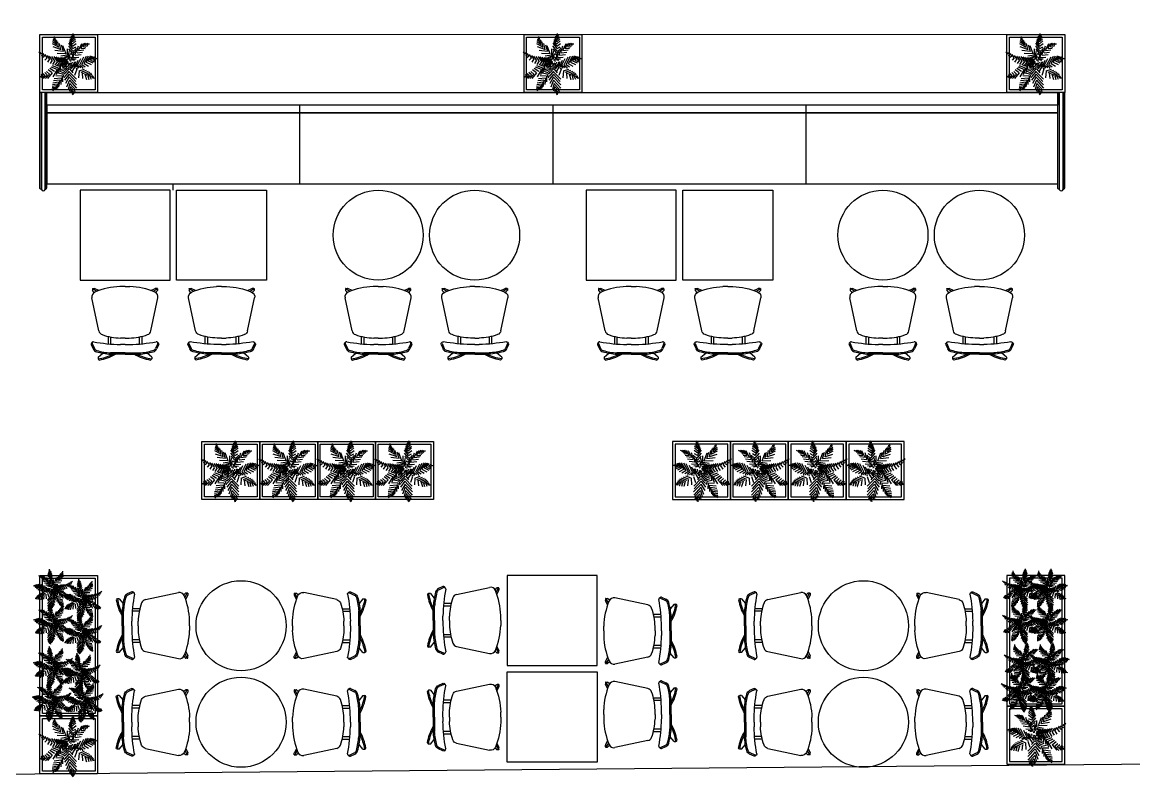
# Model space of a CAD drawing. Header units: centimetres. Extents: x 10686 to 14358, y -10632 to -8826.
# Drawn here: x 12657 to 13522, y -10490 to -9895 of the extents above; entities that cross this region are included whole.
import ezdxf

# ---------------------------------------------------------------- set-up
doc = ezdxf.new("R2010")
doc.units = ezdxf.units.CM
doc.header["$MEASUREMENT"] = 0
doc.layers.add('ahsap', color=34, linetype='Continuous', lineweight=13)
for name, color, linetype, true_color in [('As Built', 7, 'Continuous', 0x5a5a5a), ('Kontra_Mobilya', 7, 'Continuous', 0x5e5572), ('Kontra_Seramik', 7, 'Continuous', 0x455d73)]:
    doc.layers.add(name, color=color, linetype=linetype, true_color=true_color)

# ---------------------------------------------------------------- blocks, each defined once
blk = doc.blocks.new('dgrgg')
at = {"layer": 'Kontra_Mobilya'}
for p, q in [((97989.11, -49735.64), (97989.11, -49734.19)), ((97989.11, -49735.64), (97992.77, -49738.64)), ((98030.95, -49735.64), (98027.29, -49738.64)), ((98030.95, -49735.64), (98030.95, -49734.19)), ((97983.77, -49745.37), (97985.35, -49741.93)), ((97984.53, -49746.13), (97986.25, -49742.34)), ((98009.93, -49737.88), (97998.86, -49737.88)), ((98009.93, -49738.88), (97998.86, -49738.88)), ((98009.93, -49745.38), (98006.61, -49745.38)), ((98009.93, -49737.88), (98021.2, -49737.88)), ((98009.93, -49738.88), (98021.2, -49738.88)), ((98009.93, -49745.38), (98013.44, -49745.38)), ((98035.53, -49746.13), (98033.8, -49742.34)), ((98036.28, -49745.37), (98034.71, -49741.93)), ((97984.65, -49747.17), (97983.98, -49746.49)), ((97996.93, -49751.73), (97996.93, -49745.93)), ((97998.93, -49751.28), (97998.93, -49745.75)), ((98009.93, -49750.38), (98006.61, -49750.38)), ((98009.93, -49750.38), (98013.44, -49750.38)), ((98021.13, -49751.28), (98021.13, -49745.75)), ((98023.13, -49751.73), (98023.13, -49745.93)), ((98035.41, -49747.17), (98036.08, -49746.49)), ((97989.79, -49756.03), (97984.35, -49781.64)), ((98030.27, -49756.03), (98035.71, -49781.64)), ((97984.69, -49788.76), (97984.69, -49787.43)), ((97986.16, -49785.88), (97984.75, -49787.29)), ((97988.16, -49786.74), (97984.8, -49788.59)), ((97989.78, -49787.33), (97986.44, -49788.94)), ((98030.28, -49787.33), (98033.61, -49788.94)), ((98031.9, -49786.74), (98035.26, -49788.59)), ((98033.89, -49785.88), (98035.3, -49787.29)), ((98035.36, -49788.76), (98035.36, -49787.43)), ((97984.89, -49788.96), (97986.36, -49788.96)), ((98009.93, -49790.38), (98006.17, -49790.38)), ((98009.93, -49790.38), (98013.88, -49790.38)), ((98035.16, -49788.96), (98033.7, -49788.96))]:
    blk.add_line(p, q, dxfattribs=at)
for centre, radius, start, end in [((97990.26, -49734.52), 1.19, 97.43522, 163.99099), ((97983.72, -49770.73), 36.93, 62.8011, 81.61391), ((97983.72, -49770.73), 37.93, 59.99445, 80.31801), ((98036.33, -49770.73), 37.93, 99.68199, 120.00555), ((98036.33, -49770.73), 36.93, 98.38609, 117.1989), ((98029.8, -49734.52), 1.19, 16.00901, 82.56478), ((97984.68, -49745.79), 1, 155.48736, 225), ((97988.98, -49743.59), 4, 105.22438, 155.48736), ((98008.78, -49870.14), 124.77, 90.99462, 100.69605), ((97988.98, -49743.59), 3, 105.22438, 155.48736), ((98002.74, -49794.11), 56.36, 93.94497, 105.22438), ((98002.74, -49794.11), 55.36, 93.94497, 105.22438), ((98011.28, -49870.14), 124.77, 79.30395, 89.00538), ((98017.32, -49794.11), 55.36, 74.77562, 86.05503), ((98017.32, -49794.11), 56.36, 74.77562, 86.05503), ((98031.07, -49743.59), 3, 24.51264, 74.77562), ((98031.07, -49743.59), 4, 24.51264, 74.77562), ((98035.37, -49745.79), 1, 315, 24.51264), ((97985.44, -49746.55), 1, 155.48736, 280.69605), ((97993.7, -49756.86), 4, 109.55395, 167.99856), ((98008.27, -49797.88), 47.53, 91.99863, 109.55395), ((98011.79, -49797.88), 47.53, 70.44605, 88.00137), ((98026.35, -49756.86), 4, 12.00144, 70.44605), ((98034.62, -49746.55), 1, 259.30395, 24.51264), ((97988.26, -49782.47), 4, 167.99856, 247.43439), ((97984.89, -49787.43), 0.2, 135, 180), ((97984.89, -49788.76), 0.2, 118.82373, 270), ((98008.01, -49734.94), 55.47, 247.43439, 268.10089), ((98012.05, -49734.94), 55.47, 271.89911, 292.56561), ((98031.8, -49782.47), 4, 292.56561, 12.00144), ((98035.16, -49788.76), 0.2, 270, 61.17627), ((98035.16, -49787.43), 0.2, 0, 45), ((97986.36, -49788.76), 0.2, 270, 295.79459), ((98033.7, -49788.76), 0.2, 244.20541, 270)]:
    blk.add_arc(centre, radius, start, end, dxfattribs=at)
blk = doc.blocks.new('dfgrg')
at = {"color": 129, "true_color": 0x365941}
for p, q in [((97838.8, -49007.4), (97838.8, -49007.4)), ((97842.1, -49007.6), (97838.8, -49007.4)), ((97843.6, -49009.6), (97839.6, -49009.3)), ((97840.6, -49006.2), (97840.3, -49003.9)), ((97842, -49007.6), (97841.4, -49004.4)), ((97843.5, -49009.5), (97843, -49004.9)), ((97844.7, -49012.1), (97844.5, -49005.6)), ((97846.2, -49015.1), (97846.5, -49007.4)), ((97847.5, -49018.8), (97848.1, -49009.4)), ((97861.9, -49016), (97857.3, -49010)), ((97862.6, -49013.5), (97858.6, -49007.9)), ((97858.6, -49007.9), (97858.6, -49007.9)), ((97863.3, -49011), (97859.9, -49006.3)), ((97863.7, -49008.5), (97861.3, -49005)), ((97861.9, -49016), (97866.2, -49009.8)), ((97864, -49006.5), (97862.1, -49003.6)), ((97862.6, -49013.5), (97866.2, -49008.1)), ((97863.3, -49011), (97865.9, -49006.6)), ((97863.7, -49008.5), (97865.5, -49005.8)), ((97864.4, -49002.8), (97864.3, -49006.7)), ((97819.9, -49026.3), (97818.6, -49024.9)), ((97822.7, -49026.5), (97821.6, -49024.2)), ((97825.3, -49027), (97824.8, -49023.4)), ((97828.9, -49027.9), (97829.1, -49023.8)), ((97832.3, -49029.2), (97833.3, -49024.2)), ((97844.7, -49012.3), (97840.3, -49012.1)), ((97847.5, -49018.8), (97841, -49018)), ((97846.2, -49015.2), (97841.1, -49014.9)), ((97848.1, -49022.2), (97841.1, -49020.7)), ((97848.9, -49026.2), (97841.3, -49023.1)), ((97848.7, -49031.6), (97853.1, -49024.9)), ((97848.8, -49029), (97852.9, -49020.4)), ((97848.9, -49026.2), (97851.6, -49015.6)), ((97858.5, -49027.3), (97853, -49023.6)), ((97859.5, -49024.8), (97853.4, -49019.3)), ((97860.3, -49022.2), (97854.7, -49015)), ((97861, -49018.9), (97856, -49012.5)), ((97859.5, -49024.8), (97864.8, -49020)), ((97860.3, -49022.2), (97865.9, -49015.8)), ((97861, -49018.9), (97866.1, -49011.9)), ((97864.2, -49033.1), (97865.4, -49023.5)), ((97866.8, -49030.6), (97869.4, -49021.2)), ((97869.7, -49027.9), (97873.8, -49018.8)), ((97873.2, -49025.1), (97877.2, -49018.3)), ((97873.2, -49025), (97885, -49024.6)), ((97876.8, -49023), (97880, -49017.6)), ((97876.8, -49022.8), (97885.7, -49022.7)), ((97880.1, -49020.6), (97882.1, -49017.6)), ((97880.2, -49020.6), (97886.1, -49021.1)), ((97882.6, -49019.5), (97886.4, -49017.7)), ((97882.6, -49019.5), (97883.7, -49017.7)), ((97882.6, -49019.5), (97886.3, -49019.9)), ((97884.7, -49018.4), (97885.5, -49017.2)), ((97885, -49024.6), (97885, -49024.6)), ((97815.8, -49025.8), (97819.6, -49026.2)), ((97819.9, -49026.3), (97818.1, -49026.9)), ((97822.7, -49026.7), (97819.9, -49027.5)), ((97825.3, -49027.1), (97821.6, -49028.3)), ((97828.9, -49028), (97824, -49029.2)), ((97832.3, -49029.2), (97827.1, -49030.4)), ((97835.9, -49030.5), (97829.8, -49031.7)), ((97839, -49032.3), (97832.1, -49033.5)), ((97842, -49033.9), (97834.2, -49035.4)), ((97836, -49030.4), (97836.9, -49025.5)), ((97844.4, -49035.4), (97836.3, -49036.9)), ((97846.3, -49036.9), (97838.2, -49038.3)), ((97839, -49032.2), (97840.2, -49026.7)), ((97848, -49038.5), (97840.2, -49039.9)), ((97841.2, -49025.7), (97841.3, -49025.7)), ((97848.7, -49028.9), (97841.2, -49025.7)), ((97841.9, -49034.1), (97842.9, -49028.3)), ((97848.6, -49031.7), (97844.4, -49029.5)), ((97844.4, -49035.4), (97845.2, -49030.2)), ((97846.3, -49036.9), (97847.1, -49031.8)), ((97848, -49038.5), (97848.7, -49032.9)), ((97853.4, -49028.9), (97848.7, -49032.8)), ((97852.9, -49033.2), (97849.3, -49034.3)), ((97849.3, -49034.3), (97849.3, -49034.3)), ((97849.5, -49039.9), (97849.7, -49034.8)), ((97852.5, -49035.4), (97850.3, -49035.6)), ((97850.8, -49041), (97850.9, -49036.5)), ((97851.8, -49042), (97851.9, -49037.5)), ((97853.8, -49038.1), (97852.1, -49036.6)), ((97854.3, -49036.7), (97852.2, -49035.3)), ((97852.3, -49043.3), (97852.6, -49038.6)), ((97855, -49035.2), (97852.7, -49034)), ((97855.9, -49033.4), (97853.2, -49032.2)), ((97856.8, -49031.4), (97853.3, -49030)), ((97857.6, -49029.3), (97853.4, -49027.5)), ((97853.8, -49038), (97855.6, -49038.2)), ((97854.3, -49036.7), (97856, -49036.9)), ((97855, -49035.2), (97856.5, -49035.6)), ((97856.3, -49042.7), (97855.6, -49037.9)), ((97855.9, -49033.4), (97857.6, -49033.5)), ((97856.8, -49031.4), (97858.6, -49031.4)), ((97857.7, -49040.8), (97857.5, -49032.9)), ((97857.6, -49029.3), (97860.2, -49029.4)), ((97857.6, -49033.5), (97857.6, -49033.5)), ((97858.5, -49027.3), (97862.8, -49025.2)), ((97858.6, -49031.4), (97858.6, -49031.4)), ((97859.4, -49038.5), (97859.8, -49029.7)), ((97859.7, -49038.3), (97866.2, -49037.8)), ((97861.6, -49035.8), (97862.3, -49026.8)), ((97875.5, -49035.2), (97862, -49035.4)), ((97862.8, -49044.3), (97864.2, -49038.4)), ((97864.2, -49033), (97877.2, -49032.5)), ((97866.6, -49044.5), (97870.3, -49037)), ((97866.8, -49030.5), (97880.7, -49030.2)), ((97869.8, -49027.8), (97883.7, -49027)), ((97870.3, -49045.1), (97876.1, -49038.5)), ((97815.8, -49053.8), (97819.3, -49051.4)), ((97819.8, -49051.4), (97817.2, -49051.5)), ((97822.4, -49050), (97818, -49049.6)), ((97819.5, -49051.4), (97818.3, -49053.2)), ((97818.3, -49053.2), (97818.3, -49053.2)), ((97825.5, -49048.8), (97819.3, -49047.7)), ((97823, -49049.4), (97820.1, -49052.6)), ((97829.1, -49048.1), (97821.3, -49045.7)), ((97821.3, -49052.6), (97821.3, -49052.6)), ((97825.7, -49048.6), (97822.2, -49052.6)), ((97829.9, -49047.9), (97824.3, -49052.4)), ((97833.7, -49047.8), (97824.6, -49043.4)), ((97834.3, -49047.7), (97827.1, -49052.4)), ((97838.1, -49048.5), (97829.3, -49041.8)), ((97838.2, -49048.5), (97830.4, -49052.7)), ((97842.5, -49049), (97832.5, -49053.4)), ((97842.5, -49048.9), (97834.2, -49041.1)), ((97845.2, -49049), (97839.4, -49054.8)), ((97845, -49048.8), (97840.1, -49042)), ((97849.5, -49039.9), (97841.6, -49041.3)), ((97850.8, -49041), (97843, -49042.3)), ((97846.8, -49048.7), (97843.2, -49054.8)), ((97846.5, -49048.4), (97843.9, -49043.5)), ((97851.8, -49042), (97844.1, -49043.4)), ((97847.6, -49047.9), (97845.7, -49044.4)), ((97852.3, -49043.3), (97846.4, -49044.2)), ((97849, -49047.1), (97846.4, -49053.4)), ((97849.2, -49053.3), (97846.6, -49053.2)), ((97849.6, -49046.3), (97848.2, -49044.5)), ((97852.7, -49052.1), (97848.6, -49058.1)), ((97849.2, -49053.3), (97849.4, -49056.2)), ((97850, -49046.5), (97849.4, -49050.6)), ((97849.5, -49044.8), (97849.5, -49044.8)), ((97852.9, -49050), (97850.4, -49053.3)), ((97852.7, -49048.5), (97850.7, -49051.1)), ((97852.5, -49046.2), (97851.4, -49047.6)), ((97852.5, -49046.4), (97854.2, -49047)), ((97852.6, -49048.6), (97856.2, -49051.1)), ((97852.7, -49052.1), (97857.4, -49057.4)), ((97852.9, -49050), (97856.7, -49053.5)), ((97853.3, -49041.6), (97855.3, -49041.5)), ((97855.4, -49044.4), (97854.8, -49042.3)), ((97855.4, -49044.3), (97857.6, -49043.8)), ((97857.3, -49045.6), (97856.2, -49047.4)), ((97856.5, -49042.6), (97859.3, -49042.4)), ((97857.6, -49040.6), (97861.4, -49040.4)), ((97859.9, -49046.1), (97857.9, -49049.3)), ((97858.4, -49045.6), (97861, -49046)), ((97860.8, -49046.8), (97858.9, -49050.8)), ((97859, -49044.4), (97859.4, -49042)), ((97862.2, -49047.7), (97859.7, -49054.2)), ((97860.2, -49044.2), (97860.6, -49040.8)), ((97860.3, -49044.1), (97862, -49046)), ((97863.6, -49049.1), (97860.5, -49058)), ((97860.8, -49046.8), (97864.1, -49046.5)), ((97861.4, -49040.4), (97861.4, -49040.4)), ((97861.4, -49040.4), (97861.4, -49040.4)), ((97865.5, -49051.5), (97861.9, -49062.5)), ((97862.2, -49047.7), (97866.9, -49047.9)), ((97862.6, -49044.2), (97863.9, -49046.5)), ((97866.8, -49053.7), (97863.5, -49065.3)), ((97863.6, -49049.1), (97868.9, -49049.8)), ((97865.3, -49044.5), (97867.1, -49048)), ((97865.6, -49051.3), (97870.2, -49051.8)), ((97866.9, -49053.6), (97872.2, -49054.6)), ((97870, -49051.6), (97871.3, -49050.5)), ((97870.3, -49045.1), (97873.5, -49051.7)), ((97873.4, -49045.8), (97876.4, -49052.9)), ((97874.9, -49046), (97880.6, -49041.4)), ((97876.1, -49046.4), (97879.1, -49053.7)), ((97878.6, -49047.2), (97881.7, -49054.2)), ((97878.7, -49047.4), (97885, -49044.1)), ((97881.1, -49048), (97883.7, -49054.3)), ((97882.6, -49048.8), (97886.9, -49046.3)), ((97883.3, -49049), (97885.4, -49054.3)), ((97885, -49044.1), (97884.7, -49044)), ((97885.3, -49050), (97888.8, -49048.7)), ((97885.4, -49049.9), (97887.2, -49054)), ((97887.7, -49051.1), (97891.4, -49053.2)), ((97887.7, -49051.1), (97888.7, -49053.6)), ((97888.8, -49048.7), (97888.8, -49048.7)), ((97889, -49051.7), (97890.2, -49051.1)), ((97835.8, -49067.2), (97831.8, -49069)), ((97837.6, -49065.6), (97832.5, -49067)), ((97839.4, -49063.5), (97833.4, -49065.2)), ((97833.4, -49065.2), (97833.4, -49065.2)), ((97841.5, -49061.7), (97834.5, -49063.3)), ((97843.9, -49060), (97835.3, -49061.2)), ((97835.8, -49067.2), (97835.9, -49071.8)), ((97836, -49060.6), (97836, -49060.6)), ((97837.6, -49065.6), (97837.8, -49071.2)), ((97846.6, -49057.6), (97837.9, -49058.5)), ((97839.4, -49063.5), (97839.7, -49069.8)), ((97848, -49055.6), (97840.9, -49056)), ((97841.5, -49061.7), (97842.4, -49067.6)), ((97841.7, -49055.3), (97841.7, -49055.3)), ((97843.9, -49060), (97845.2, -49064.1)), ((97846.5, -49057.7), (97847.3, -49061.1)), ((97852.3, -49055.8), (97846.7, -49063.6)), ((97851, -49059.8), (97846.8, -49067.7)), ((97851, -49063.4), (97847.8, -49072.7)), ((97848, -49055.6), (97848.2, -49058.8)), ((97851.2, -49067.4), (97849.3, -49074.6)), ((97851, -49063.2), (97855.4, -49068.8)), ((97851.2, -49067.5), (97855.1, -49071.3)), ((97851.7, -49060), (97856.2, -49065.6)), ((97852.2, -49055.9), (97857.1, -49062.2)), ((97863.5, -49065.3), (97863.5, -49065.3)), ((97867.9, -49056.7), (97865.2, -49067.6)), ((97868.6, -49059.6), (97867.1, -49069.6)), ((97867.9, -49056.6), (97874.4, -49058.3)), ((97868.6, -49059.6), (97875.6, -49062)), ((97869.5, -49062.8), (97868.9, -49070.7)), ((97869.5, -49062.9), (97875.6, -49065.1)), ((97870.7, -49065.5), (97870.3, -49071.6)), ((97870.7, -49065.5), (97875.8, -49067.2)), ((97872.2, -49068.2), (97872, -49072.5)), ((97872.2, -49068.2), (97875.8, -49069.1)), ((97880.1, -49054.2), (97880.1, -49054.2)), ((97833.3, -49070.6), (97830.8, -49074)), ((97833.3, -49070.6), (97831.2, -49071.6)), ((97831.6, -49073), (97831.3, -49074.1)), ((97834.6, -49069), (97831.5, -49070.2)), ((97833.3, -49070.6), (97833, -49073.5)), ((97834.6, -49069), (97834.5, -49072.8)), ((97851.6, -49071.1), (97850.4, -49076.3)), ((97852.3, -49073.9), (97851.5, -49077.5)), ((97851.6, -49071.1), (97854.7, -49073.3)), ((97852.4, -49073.7), (97854.8, -49075.2)), ((97853, -49076.1), (97852.7, -49078.6)), ((97853, -49076.1), (97854.8, -49079.9)), ((97853, -49076.3), (97854.8, -49076.8)), ((97854.2, -49078.7), (97855.1, -49079)), ((97873.5, -49070.6), (97873.2, -49072.9)), ((97873.3, -49069.5), (97875.7, -49069.8)), ((97873.5, -49070.6), (97875.5, -49073.7)), ((97874.8, -49072.7), (97876.1, -49073.3))]:
    blk.add_line(p, q, dxfattribs=at)

msp = doc.modelspace()

# ---------------------------------------------------------------- linework, layer by layer
at = {"layer": 'ahsap', "flags": 128}
for points in [[(12715.96, -9904.94), (13047.57, -9904.94), (13047.57, -9949.94), (12715.96, -9949.94)], [(13092.57, -9904.94), (13422.98, -9904.94), (13422.98, -9949.94), (13092.57, -9949.94)]]:
    msp.add_lwpolyline(points, close=True, dxfattribs=at)
at = {"layer": 'As Built'}
for p, q in [((12774.77, -10025.94), (12774.77, -10020.94)), ((12077.75, -10484.94), (14357.75, -10464.49)), ((12077.75, -10484.94), (14357.75, -10464.49)), ((12077.75, -10484.94), (14357.75, -10464.49)), ((12077.75, -10484.94), (14357.75, -10464.49)), ((12077.75, -10484.94), (14357.75, -10464.49)), ((12077.75, -10484.94), (14357.75, -10464.49)), ((12077.75, -10484.94), (14357.75, -10464.49)), ((12077.75, -10484.94), (14357.75, -10464.49))]:
    msp.add_line(p, q, dxfattribs=at)
at = {"layer": 'Kontra_Mobilya'}
for p, q in [((12873.22, -10020.94), (12873.22, -9959.94)), ((13070.07, -10020.94), (13070.07, -9959.94)), ((13266.92, -10020.94), (13266.92, -9959.94))]:
    msp.add_line(p, q, dxfattribs=at)
at = {"layer": 'Kontra_Mobilya', "flags": 128}
for points in [[(12670.96, -10024.18), (12670.96, -9949.94), (12672.16, -9949.94), (12672.16, -10025.38, -0.414216)], [(12675.17, -10025.38), (12675.17, -9949.94), (12672.17, -9949.94), (12672.17, -10025.38, 0.720963)], [(12676.37, -10024.18), (12676.37, -9949.94), (12675.17, -9949.94), (12675.17, -10025.38, 0.414216)], [(13462.58, -10024.18), (13462.57, -9949.94), (13463.77, -9949.94), (13463.78, -10025.38, -0.414216)], [(13466.78, -10025.38), (13466.78, -9949.94), (13463.78, -9949.94), (13463.78, -10025.38, 0.720963)], [(13467.98, -10024.18), (13467.98, -9949.94), (13466.78, -9949.94), (13466.78, -10025.38, 0.414216)]]:
    msp.add_lwpolyline(points, format="xyb", close=True, dxfattribs=at)
msp.add_lwpolyline([(13462.57, -9949.94), (13462.57, -9959.94), (12676.37, -9959.94), (12676.37, -9949.94), (13462.57, -9949.94)], dxfattribs=at)
for points in [[(13462.57, -9965.94), (13462.57, -9959.94), (12676.37, -9959.94), (12676.37, -9965.94)], [(13462.58, -10020.94), (13462.57, -9965.94), (12676.37, -9965.94), (12676.37, -10020.94)], [(12702.27, -10025.94), (12702.27, -10095.94), (12772.27, -10095.94), (12772.27, -10025.94)], [(12847.27, -10025.94), (12847.27, -10095.94), (12777.27, -10095.94), (12777.27, -10025.94)], [(13095.97, -10025.94), (13095.97, -10095.94), (13165.97, -10095.94), (13165.97, -10025.94)], [(13240.97, -10025.94), (13240.97, -10095.94), (13170.97, -10095.94), (13170.97, -10025.94)]]:
    msp.add_lwpolyline(points, close=True, dxfattribs=at)
at = {"layer": 'Kontra_Mobilya'}
for points in [[(13104.47, -10325.46), (13034.47, -10325.46), (13034.47, -10395.46), (13104.47, -10395.46)], [(13104.47, -10470.46), (13034.47, -10470.46), (13034.47, -10400.46), (13104.47, -10400.46)]]:
    msp.add_lwpolyline(points, close=True, dxfattribs=at)
for centre in [(12934.14, -10060.94), (13009.14, -10060.94), (13326.65, -10060.94), (13401.65, -10060.94), (12827.48, -10364.5), (13311.46, -10364.5), (12827.48, -10439.5), (13311.46, -10439.5)]:
    msp.add_circle(centre, 35, dxfattribs=at)
at = {"layer": 'Kontra_Seramik'}
for points in [[(12715.96, -9949.94), (12670.96, -9949.94), (12670.96, -9904.94), (12715.96, -9904.94)], [(13092.57, -9949.94), (13047.57, -9949.94), (13047.57, -9904.94), (13092.57, -9904.94)], [(13467.98, -9949.94), (13422.98, -9949.94), (13422.98, -9904.94), (13467.98, -9904.94)], [(12713.96, -9947.94), (12672.96, -9947.94), (12672.96, -9906.94), (12713.96, -9906.94)], [(13090.57, -9947.94), (13049.57, -9947.94), (13049.57, -9906.94), (13090.57, -9906.94)], [(13465.98, -9947.94), (13424.98, -9947.94), (13424.98, -9906.94), (13465.98, -9906.94)], [(12842.1, -10266.32), (12797.1, -10266.32), (12797.1, -10221.32), (12842.1, -10221.32)], [(12840.1, -10264.32), (12799.1, -10264.32), (12799.1, -10223.32), (12840.1, -10223.32)], [(12887.1, -10266.32), (12842.1, -10266.32), (12842.1, -10221.32), (12887.1, -10221.32)], [(12885.1, -10264.32), (12844.1, -10264.32), (12844.1, -10223.32), (12885.1, -10223.32)], [(12932.1, -10266.32), (12887.1, -10266.32), (12887.1, -10221.32), (12932.1, -10221.32)], [(12930.1, -10264.32), (12889.1, -10264.32), (12889.1, -10223.32), (12930.1, -10223.32)], [(12977.1, -10266.32), (12932.1, -10266.32), (12932.1, -10221.32), (12977.1, -10221.32)], [(12975.1, -10264.32), (12934.1, -10264.32), (12934.1, -10223.32), (12975.1, -10223.32)], [(13163.04, -10266.32), (13208.04, -10266.32), (13208.04, -10221.32), (13163.04, -10221.32)], [(13165.04, -10264.32), (13206.04, -10264.32), (13206.04, -10223.32), (13165.04, -10223.32)], [(13208.04, -10266.32), (13253.04, -10266.32), (13253.04, -10221.32), (13208.04, -10221.32)], [(13210.04, -10264.32), (13251.04, -10264.32), (13251.04, -10223.32), (13210.04, -10223.32)], [(13253.04, -10266.32), (13298.04, -10266.32), (13298.04, -10221.32), (13253.04, -10221.32)], [(13255.04, -10264.32), (13296.04, -10264.32), (13296.04, -10223.32), (13255.04, -10223.32)], [(13298.04, -10266.32), (13343.04, -10266.32), (13343.04, -10221.32), (13298.04, -10221.32)], [(13300.04, -10264.32), (13341.04, -10264.32), (13341.04, -10223.32), (13300.04, -10223.32)], [(12715.96, -10434.62), (12670.96, -10434.62), (12670.96, -10325.46), (12715.96, -10325.46)], [(12713.96, -10432.62), (12672.96, -10432.62), (12672.96, -10327.46), (12713.96, -10327.46)], [(13422.98, -10427.11), (13467.98, -10427.11), (13467.98, -10325.46), (13422.98, -10325.46)], [(13424.98, -10425.11), (13465.98, -10425.11), (13465.98, -10327.46), (13424.98, -10327.46)], [(13422.98, -10472.11), (13467.98, -10472.11), (13467.98, -10427.11), (13422.98, -10427.11)], [(13424.98, -10470.11), (13465.98, -10470.11), (13465.98, -10429.11), (13424.98, -10429.11)], [(12715.96, -10479.62), (12670.96, -10479.62), (12670.96, -10434.62), (12715.96, -10434.62)], [(12713.96, -10477.62), (12672.96, -10477.62), (12672.96, -10436.62), (12713.96, -10436.62)]]:
    msp.add_lwpolyline(points, close=True, dxfattribs=at)

# ---------------------------------------------------------------- block references
at = {"layer": 'Kontra_Mobilya'}
for p, xscale, yscale, zscale, rotation in [((-49629.42, 10781.45), -0.6000000000000003, 0.6000000000000003, 0.6000000000000003, 135.000000000001), ((-49252.81, 10781.45), -0.6000000000000003, 0.6000000000000003, 0.6000000000000003, 135.000000000001), ((-48877.4, 10781.45), -0.6000000000000003, 0.6000000000000003, 0.6000000000000003, 135.000000000001), ((-49503.28, 10465.07), -0.6000000000000003, 0.6000000000000003, 0.6000000000000003, 135.000000000001), ((-49458.28, 10465.07), -0.6000000000000003, 0.6000000000000003, 0.6000000000000003, 135.000000000001), ((-49413.28, 10465.07), -0.6000000000000003, 0.6000000000000003, 0.6000000000000003, 135.000000000001), ((-49368.28, 10465.07), -0.6000000000000003, 0.6000000000000003, 0.6000000000000003, 135.000000000001), ((75508.42, 10465.07), 0.6000000000000003, 0.6000000000000003, 0.6000000000000003, 224.999999999999), ((75553.42, 10465.07), 0.6000000000000003, 0.6000000000000003, 0.6000000000000003, 224.999999999999), ((75598.42, 10465.07), 0.6000000000000003, 0.6000000000000003, 0.6000000000000003, 224.999999999999), ((75643.42, 10465.07), 0.6000000000000003, 0.6000000000000003, 0.6000000000000003, 224.999999999999), ((54229.57, 3469.84), 0.4, 0.4, 0.4, 224.9999999999991), ((-28113.44, 3470.19), -0.4, 0.4, 0.4, 135.000000000001), ((-28093.43, 3470.19), -0.4, 0.4, 0.4, 135.000000000001), ((54252.38, 3462.17), 0.4, 0.4, 0.4, 224.9999999999991), ((54229.57, 3443.28), 0.4, 0.4, 0.4, 224.9999999999991), ((-28113.44, 3443.64), -0.4, 0.4, 0.4, 135.000000000001), ((-28093.43, 3443.64), -0.4, 0.4, 0.4, 135.000000000001), ((54252.38, 3435.62), 0.4, 0.4, 0.4, 224.9999999999991), ((-28112.06, 3412.78), -0.4, 0.4, 0.4, 135.000000000001), ((-28092.05, 3412.78), -0.4, 0.4, 0.4, 135.000000000001), ((54229.37, 3409.87), 0.4, 0.4, 0.4, 224.9999999999991), ((54251, 3404.76), 0.4, 0.4, 0.4, 224.9999999999991), ((-28114.41, 3390.51), -0.4, 0.4, 0.4, 135.000000000001), ((-28094.41, 3390.51), -0.4, 0.4, 0.4, 135.000000000001), ((54228.56, 3383.22), 0.4, 0.4, 0.4, 224.9999999999991), ((54253.35, 3382.49), 0.4, 0.4, 0.4, 224.9999999999991), ((75768.36, 10259.28), 0.6000000000000003, 0.6000000000000003, 0.6000000000000003, 224.999999999999), ((-49629.42, 10251.26), -0.6000000000000003, 0.6000000000000003, 0.6000000000000003, 135.000000000001)]:
    msp.add_blockref('dfgrg', p, dxfattribs=dict(at, xscale=xscale, yscale=yscale, zscale=zscale, rotation=rotation))
for p, rotation in [((110747.19, -59891.32), 180), ((110944.07, -59891.32), 180), ((111140.9, -59891.32), 180), ((111336.58, -59891.32), 180), ((-37002.9, -108374.43), 90.00000000000001), ((-36760.91, -108370.39), 90.00000000000001), ((-36518.93, -108374.43), 90.00000000000001), ((62899.85, 87641.45), 270), ((62899.85, 87576.45), 270), ((62657.87, 87570.42), 270), ((63141.84, 87570.42), 270)]:
    msp.add_blockref('dgrgg', p, dxfattribs=dict(at, rotation=rotation))
at = {"layer": 'Kontra_Mobilya', "xscale": -1}
for p, rotation in [((-85197.66, -59891.32), 180), ((-85000.78, -59891.32), 180), ((-84803.96, -59891.32), 180), ((-84608.28, -59891.32), 180), ((62657.87, -108374.43), 270), ((63141.84, -108374.43), 270), ((-37002.9, 87570.42), 90), ((-36760.91, 87574.47), 90), ((-36518.93, 87570.42), 90)]:
    msp.add_blockref('dgrgg', p, dxfattribs=dict(at, rotation=rotation))

doc.saveas('drawing.dxf')
